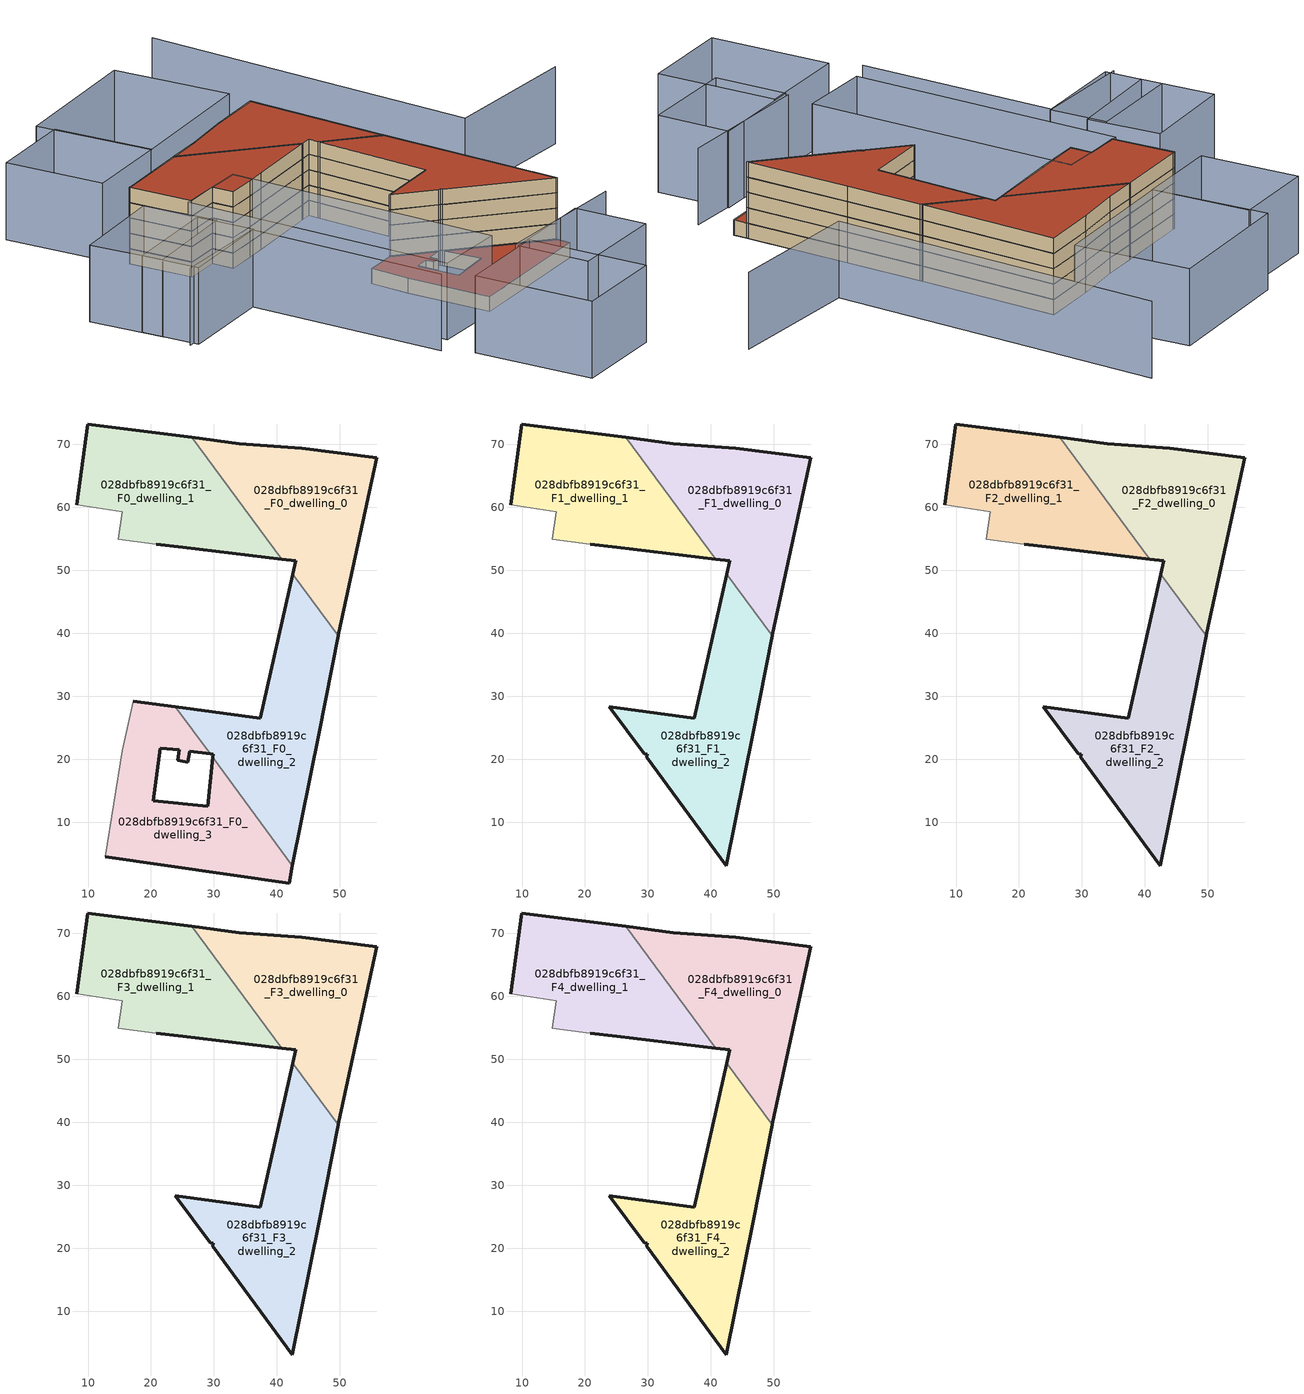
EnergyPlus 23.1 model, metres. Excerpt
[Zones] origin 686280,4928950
028dbfb8919c6f31_F0_dwelling_0
 floor ground (EU_floor_Construction): 49.86,40.07 55.88,67.85 43.92,69.42 34.02,70.14 26.51,71.11 40.8,51.76 42.99,51.49 42.52,49.42 49.77,39.6 z0
 wall outside (EU_wall_Construction): 42.52,49.42 42.99,51.49 40.8,51.76 / 26.51,71.11 34.02,70.14 43.92,69.42 55.88,67.85 49.86,40.07 49.77,39.6 z0:3
 wall to 028dbfb8919c6f31_F0_dwelling_2 (EU_wall_Construction): 49.76,39.6 42.52,49.42 z0:3
 wall to 028dbfb8919c6f31_F0_dwelling_1 (EU_wall_Construction): 40.8,51.76 26.51,71.11 z0:3
028dbfb8919c6f31_F0_dwelling_1
 floor ground (EU_floor_Construction): 40.8,51.76 26.51,71.11 10.62,73.17 9.94,73.25 8.19,60.43 15.46,59.33 14.8,54.96 20.87,54.14 25.02,53.64 z0
 wall outside (EU_wall_Construction): 8.19,60.43 9.94,73.25 10.62,73.17 26.51,71.11 / 40.8,51.76 25.02,53.64 20.87,54.14 z0:3
 wall adiabatic (EU_wall_Construction): 20.87,54.14 14.8,54.96 15.46,59.33 8.19,60.43 z0:3
028dbfb8919c6f31_F0_dwelling_2
 floor ground (EU_floor_Construction): 42.48,3.1 46.7,24.27 49.77,39.6 42.52,49.42 37.33,26.5 23.86,28.33 29.38,20.84 29.86,20.78 29.81,20.27 z0
 wall outside (EU_wall_Construction): 29.81,20.27 29.86,20.78 29.38,20.84 / 23.86,28.33 37.33,26.5 42.52,49.42 / 49.77,39.6 46.7,24.27 42.48,3.1 z0:3
 wall to 028dbfb8919c6f31_F0_dwelling_3 (EU_wall_Construction): 42.48,3.1 29.81,20.27 / 29.38,20.84 23.86,28.33 z0:3
028dbfb8919c6f31_F0_dwelling_3
 floor ground (EU_floor_Construction): 41.93,0.33 42.48,3.1 29.81,20.27 29,12.53 20.38,13.42 21.51,21.74 24.45,21.47 24.28,19.84 25.85,19.48 26.13,21.25 29.38,20.84 23.86,28.33 17.22,29.23 15.44,21.31 12.75,4.47 z0
 wall outside (EU_wall_Construction): 17.22,29.23 23.86,28.33 / 29.38,20.84 26.13,21.25 25.85,19.48 24.28,19.84 24.45,21.47 21.51,21.74 20.38,13.42 29,12.53 29.81,20.27 / 42.48,3.1 41.93,0.33 12.75,4.47 z0:3
 wall adiabatic (EU_wall_Construction): 12.75,4.47 15.44,21.31 17.22,29.23 z0:3
 roof outside (EU_roof_Construction): 29.81,20.27 42.48,3.1 41.93,0.33 12.75,4.47 15.44,21.31 17.22,29.23 23.86,28.33 29.38,20.84 26.13,21.25 25.85,19.48 24.28,19.84 24.45,21.47 21.51,21.74 20.38,13.42 29,12.53 z3
028dbfb8919c6f31_F1_dwelling_0
 floor to 028dbfb8919c6f31_F0_dwelling_0 (EU_floor_Construction): 49.86,40.07 55.88,67.85 43.92,69.42 34.02,70.14 26.51,71.11 40.8,51.76 42.99,51.49 42.52,49.42 49.76,39.6 z3
 wall outside (EU_wall_Construction): 42.52,49.42 42.99,51.49 40.8,51.76 / 26.51,71.11 34.02,70.14 43.92,69.42 55.88,67.85 49.86,40.07 49.77,39.6 z3:6
 wall to 028dbfb8919c6f31_F1_dwelling_2 (EU_wall_Construction): 49.76,39.6 42.52,49.42 z3:6
 wall to 028dbfb8919c6f31_F1_dwelling_1 (EU_wall_Construction): 40.8,51.76 26.51,71.11 z3:6
028dbfb8919c6f31_F1_dwelling_1
 floor to 028dbfb8919c6f31_F0_dwelling_1 (EU_floor_Construction): 40.8,51.76 26.51,71.11 10.62,73.17 9.94,73.25 8.19,60.43 15.46,59.33 14.8,54.96 20.87,54.14 25.02,53.64 z3
 wall outside (EU_wall_Construction): 8.19,60.43 9.94,73.25 10.62,73.17 26.51,71.11 / 40.8,51.76 25.02,53.64 20.87,54.14 z3:6
 wall adiabatic (EU_wall_Construction): 20.87,54.14 14.8,54.96 15.46,59.33 8.19,60.43 z3:6
028dbfb8919c6f31_F1_dwelling_2
 floor to 028dbfb8919c6f31_F0_dwelling_2 (EU_floor_Construction): 42.48,3.1 46.7,24.27 49.76,39.6 42.52,49.42 37.33,26.5 23.86,28.33 29.38,20.84 29.86,20.78 29.81,20.27 z3
 wall outside (EU_wall_Construction): 49.77,39.6 46.7,24.27 42.48,3.1 29.81,20.27 29.86,20.78 29.38,20.84 23.86,28.33 37.33,26.5 42.52,49.42 z3:6
028dbfb8919c6f31_F2_dwelling_0
 floor to 028dbfb8919c6f31_F1_dwelling_0 (EU_floor_Construction): 49.86,40.07 55.88,67.85 43.92,69.42 34.02,70.14 26.51,71.11 40.8,51.76 42.99,51.49 42.52,49.42 49.76,39.6 z6
 wall outside (EU_wall_Construction): 42.52,49.42 42.99,51.49 40.8,51.76 / 26.51,71.11 34.02,70.14 43.92,69.42 55.88,67.85 49.86,40.07 49.77,39.6 z6:9
 wall to 028dbfb8919c6f31_F2_dwelling_2 (EU_wall_Construction): 49.76,39.6 42.52,49.42 z6:9
 wall to 028dbfb8919c6f31_F2_dwelling_1 (EU_wall_Construction): 40.8,51.76 26.51,71.11 z6:9
028dbfb8919c6f31_F2_dwelling_1
 floor to 028dbfb8919c6f31_F1_dwelling_1 (EU_floor_Construction): 40.8,51.76 26.51,71.11 10.62,73.17 9.94,73.25 8.19,60.43 15.46,59.33 14.8,54.96 20.87,54.14 25.02,53.64 z6
 wall outside (EU_wall_Construction): 8.19,60.43 9.94,73.25 10.62,73.17 26.51,71.11 / 40.8,51.76 25.02,53.64 20.87,54.14 z6:9
 wall adiabatic (EU_wall_Construction): 20.87,54.14 14.8,54.96 15.46,59.33 8.19,60.43 z6:9
028dbfb8919c6f31_F2_dwelling_2
 floor to 028dbfb8919c6f31_F1_dwelling_2 (EU_floor_Construction): 42.48,3.1 46.7,24.27 49.76,39.6 42.52,49.42 37.33,26.5 23.86,28.33 29.38,20.84 29.86,20.78 29.81,20.27 z6
 wall outside (EU_wall_Construction): 49.77,39.6 46.7,24.27 42.48,3.1 29.81,20.27 29.86,20.78 29.38,20.84 23.86,28.33 37.33,26.5 42.52,49.42 z6:9
028dbfb8919c6f31_F3_dwelling_0
 floor to 028dbfb8919c6f31_F2_dwelling_0 (EU_floor_Construction): 49.86,40.07 55.88,67.85 43.92,69.42 34.02,70.14 26.51,71.11 40.8,51.76 42.99,51.49 42.52,49.42 49.76,39.6 z9
 wall outside (EU_wall_Construction): 42.52,49.42 42.99,51.49 40.8,51.76 / 26.51,71.11 34.02,70.14 43.92,69.42 55.88,67.85 49.86,40.07 49.77,39.6 z9:12
 wall to 028dbfb8919c6f31_F3_dwelling_2 (EU_wall_Construction): 49.76,39.6 42.52,49.42 z9:12
 wall to 028dbfb8919c6f31_F3_dwelling_1 (EU_wall_Construction): 40.8,51.76 26.51,71.11 z9:12
028dbfb8919c6f31_F3_dwelling_1
 floor to 028dbfb8919c6f31_F2_dwelling_1 (EU_floor_Construction): 40.8,51.76 26.51,71.11 10.62,73.17 9.94,73.25 8.19,60.43 15.46,59.33 14.8,54.96 20.87,54.14 25.02,53.64 z9
 wall outside (EU_wall_Construction): 8.19,60.43 9.94,73.25 10.62,73.17 26.51,71.11 / 40.8,51.76 25.02,53.64 20.87,54.14 z9:12
 wall adiabatic (EU_wall_Construction): 20.87,54.14 14.8,54.96 15.46,59.33 8.19,60.43 z9:12
028dbfb8919c6f31_F3_dwelling_2
 floor to 028dbfb8919c6f31_F2_dwelling_2 (EU_floor_Construction): 42.48,3.1 46.7,24.27 49.76,39.6 42.52,49.42 37.33,26.5 23.86,28.33 29.38,20.84 29.86,20.78 29.81,20.27 z9
 wall outside (EU_wall_Construction): 49.77,39.6 46.7,24.27 42.48,3.1 29.81,20.27 29.86,20.78 29.38,20.84 23.86,28.33 37.33,26.5 42.52,49.42 z9:12
028dbfb8919c6f31_F4_dwelling_0
 floor to 028dbfb8919c6f31_F3_dwelling_0 (EU_floor_Construction): 49.86,40.07 55.88,67.85 43.92,69.42 34.02,70.14 26.51,71.11 40.8,51.76 42.99,51.49 42.52,49.42 49.76,39.6 z12
 wall outside (EU_wall_Construction): 42.52,49.42 42.99,51.49 40.8,51.76 / 26.51,71.11 34.02,70.14 43.92,69.42 55.88,67.85 49.86,40.07 49.77,39.6 z12:15
 wall to 028dbfb8919c6f31_F4_dwelling_2 (EU_wall_Construction): 49.76,39.6 42.52,49.42 z12:15
 wall to 028dbfb8919c6f31_F4_dwelling_1 (EU_wall_Construction): 40.8,51.76 26.51,71.11 z12:15
 roof outside (EU_roof_Construction): 55.88,67.85 49.86,40.07 49.77,39.6 42.52,49.42 42.99,51.49 40.8,51.76 26.51,71.11 34.02,70.14 43.92,69.42 z15
028dbfb8919c6f31_F4_dwelling_1
 floor to 028dbfb8919c6f31_F3_dwelling_1 (EU_floor_Construction): 40.8,51.76 26.51,71.11 10.62,73.17 9.94,73.25 8.19,60.43 15.46,59.33 14.8,54.96 20.87,54.14 25.02,53.64 z12
 wall outside (EU_wall_Construction): 8.19,60.43 9.94,73.25 10.62,73.17 26.51,71.11 / 40.8,51.76 25.02,53.64 20.87,54.14 z12:15
 wall adiabatic (EU_wall_Construction): 20.87,54.14 14.8,54.96 15.46,59.33 8.19,60.43 z12:15
 roof outside (EU_roof_Construction): 26.51,71.11 40.8,51.76 25.02,53.64 20.87,54.14 14.8,54.96 15.46,59.33 8.19,60.43 9.94,73.25 10.62,73.17 z15
028dbfb8919c6f31_F4_dwelling_2
 floor to 028dbfb8919c6f31_F3_dwelling_2 (EU_floor_Construction): 42.48,3.1 46.7,24.27 49.76,39.6 42.52,49.42 37.33,26.5 23.86,28.33 29.38,20.84 29.86,20.78 29.81,20.27 z12
 wall outside (EU_wall_Construction): 49.77,39.6 46.7,24.27 42.48,3.1 29.81,20.27 29.86,20.78 29.38,20.84 23.86,28.33 37.33,26.5 42.52,49.42 z12:15
 roof outside (EU_roof_Construction): 42.52,49.42 49.77,39.6 46.7,24.27 42.48,3.1 29.81,20.27 29.86,20.78 29.38,20.84 23.86,28.33 37.33,26.5 z15
shading: 91.08,22.56 62.53,28.81 / 62.53,28.81 77.09,95.26 / 10.38,-1.55 39.75,-7.47 / -21.7,48.94 -0.65,45.24 / -0.65,45.24 -7.57,5.86 / -9.56,-24.23 -6.1,-0.19 / -6.1,-0.19 13.26,-2.97 / 13.26,-2.97 9.81,-27.02 / 9.81,-27.02 -9.56,-24.23 / 28.03,-19.75 7.66,-16.64 / 7.66,-16.64 9.87,-2.18 / 9.87,-2.18 30.24,-5.29 / 30.24,-5.29 28.03,-19.75 / 22.43,58.08 12.67,4.03 / 12.67,4.03 -2.41,6.76 / -2.41,6.76 7.35,60.8 / 7.35,60.8 22.43,58.08 / -19.27,59.22 1.17,56.59 / 1.17,56.59 -0.31,45.07 / -0.31,45.07 -20.75,47.69 / -20.75,47.69 -19.27,59.22 / -18.13,69.92 2.85,67.71 / 2.85,67.71 1.29,52.89 / 1.29,52.89 -19.69,55.09 / -19.69,55.09 -18.13,69.92 / 57.56,72.62 27.94,76.1 / 27.94,76.1 30.68,99.43 / 30.68,99.43 60.29,95.96 / 60.29,95.96 57.56,72.62 / 28.09,76.08 9.95,78.38 / 9.95,78.38 12.46,98.17 / 12.46,98.17 30.6,95.87 / 30.6,95.87 28.09,76.08 z0:15
[Building]
EU S2 Campaign: North Axis=0; Terrain=City; Solar Distribution=FullExterior
[Site:Location]
Bologna: Latitude=44.5; Longitude=11.25; Time Zone=1; Elevation=37
[SizingPeriod:WeatherFileDays]
AnnualSizingPeriod: Begin Month=1; Begin Day of Month=1; End Month=12; End Day of Month=31; Day of Week for Start Day=Monday; Use Weather File Daylight Saving Period=No; Use Weather File Rain and Snow Indicators=No
[MATERIAL]
EU_InternalMass_Material: Roughness=MediumRough; Thickness=0.1; Conductivity=1; Density=1800; Specific Heat=900; Thermal Absorptance=0.9; Solar Absorptance=0.7; Visible Absorptance=0.7
[MATERIAL:NOMASS] Roughness=MediumRough; Thermal Absorptance=0.9; Solar Absorptance=0.7; Visible Absorptance=0.7
Name | Thermal Resistance
EU_wall_NoMass | 0.905828
EU_roof_NoMass | 0.37593
EU_floor_NoMass | 0.67114
[CONSTRUCTION]
EU_wall_Construction: EU_wall_NoMass
EU_roof_Construction: EU_roof_NoMass
EU_floor_Construction: EU_floor_NoMass
EU_InternalMass_Construction: EU_InternalMass_Material
[ZONE] Type=1; Multiplier=1; Ceiling Height=autocalculate; Floor Area=autocalculate; Part of Total Floor Area=Yes
Name | Volume
028dbfb8919c6f31_F0_dwelling_0; 028dbfb8919c6f31_F1_dwelling_0; 028dbfb8919c6f31_F2_dwelling_0; 028dbfb8919c6f31_F3_dwelling_0; 028dbfb8919c6f31_F4_dwelling_0 | 1271.26
028dbfb8919c6f31_F0_dwelling_1; 028dbfb8919c6f31_F1_dwelling_1; 028dbfb8919c6f31_F2_dwelling_1; 028dbfb8919c6f31_F3_dwelling_1; 028dbfb8919c6f31_F4_dwelling_1 | 1220.69
028dbfb8919c6f31_F0_dwelling_2; 028dbfb8919c6f31_F1_dwelling_2; 028dbfb8919c6f31_F2_dwelling_2; 028dbfb8919c6f31_F3_dwelling_2; 028dbfb8919c6f31_F4_dwelling_2 | 1321.83
028dbfb8919c6f31_F0_dwelling_3 | 1271.25
[INTERNALMASS] Construction=EU_InternalMass_Construction
Name | Zone or ZoneList | Surface Area
028dbfb8919c6f31_F0_dwelling_0_EU_InternalMass | 028dbfb8919c6f31_F0_dwelling_0 | 423.754
028dbfb8919c6f31_F0_dwelling_1_EU_InternalMass | 028dbfb8919c6f31_F0_dwelling_1 | 406.896
028dbfb8919c6f31_F0_dwelling_2_EU_InternalMass | 028dbfb8919c6f31_F0_dwelling_2 | 440.609
028dbfb8919c6f31_F0_dwelling_3_EU_InternalMass | 028dbfb8919c6f31_F0_dwelling_3 | 423.749
028dbfb8919c6f31_F1_dwelling_0_EU_InternalMass | 028dbfb8919c6f31_F1_dwelling_0 | 847.51
028dbfb8919c6f31_F1_dwelling_1_EU_InternalMass | 028dbfb8919c6f31_F1_dwelling_1 | 624.411
028dbfb8919c6f31_F1_dwelling_2_EU_InternalMass | 028dbfb8919c6f31_F1_dwelling_2 | 223.103
028dbfb8919c6f31_F2_dwelling_0_EU_InternalMass | 028dbfb8919c6f31_F2_dwelling_0 | 847.51
028dbfb8919c6f31_F2_dwelling_1_EU_InternalMass | 028dbfb8919c6f31_F2_dwelling_1 | 624.411
028dbfb8919c6f31_F2_dwelling_2_EU_InternalMass | 028dbfb8919c6f31_F2_dwelling_2 | 223.103
028dbfb8919c6f31_F3_dwelling_0_EU_InternalMass | 028dbfb8919c6f31_F3_dwelling_0 | 847.51
028dbfb8919c6f31_F3_dwelling_1_EU_InternalMass | 028dbfb8919c6f31_F3_dwelling_1 | 624.411
028dbfb8919c6f31_F3_dwelling_2_EU_InternalMass | 028dbfb8919c6f31_F3_dwelling_2 | 223.103
028dbfb8919c6f31_F4_dwelling_0_EU_InternalMass | 028dbfb8919c6f31_F4_dwelling_0 | 847.51
028dbfb8919c6f31_F4_dwelling_1_EU_InternalMass | 028dbfb8919c6f31_F4_dwelling_1 | 624.411
028dbfb8919c6f31_F4_dwelling_2_EU_InternalMass | 028dbfb8919c6f31_F4_dwelling_2 | 223.103
[OTHEREQUIPMENT] Fuel Type=Electricity; Design Level Calculation Method=Watts/Area; Power per Zone Floor Area=1; Fraction Latent=0; Fraction Radiant=0; Fraction Lost=0; Carbon Dioxide Generation Rate=0; EndUse Subcategory=EU_Step8_InternalGains
Name | Zone or ZoneList or Space or SpaceList | Schedule
EU_Step8_InternalGain_028dbfb8919c6f31_F0_dwelling_0_f000 | 028dbfb8919c6f31_F0_dwelling_0 | EU_Step8_GainSchedule_028dbfb8919c6f31_F0_dwelling_0_f000
EU_Step8_InternalGain_028dbfb8919c6f31_F0_dwelling_1_f000 | 028dbfb8919c6f31_F0_dwelling_1 | EU_Step8_GainSchedule_028dbfb8919c6f31_F0_dwelling_1_f000
EU_Step8_InternalGain_028dbfb8919c6f31_F0_dwelling_2_f000 | 028dbfb8919c6f31_F0_dwelling_2 | EU_Step8_GainSchedule_028dbfb8919c6f31_F0_dwelling_2_f000
EU_Step8_InternalGain_028dbfb8919c6f31_F0_dwelling_3_f000 | 028dbfb8919c6f31_F0_dwelling_3 | EU_Step8_GainSchedule_028dbfb8919c6f31_F0_dwelling_3_f000
EU_Step8_InternalGain_028dbfb8919c6f31_F1_dwelling_0_f000 | 028dbfb8919c6f31_F1_dwelling_0 | EU_Step8_GainSchedule_028dbfb8919c6f31_F1_dwelling_0_f000
EU_Step8_InternalGain_028dbfb8919c6f31_F1_dwelling_1_f000 | 028dbfb8919c6f31_F1_dwelling_1 | EU_Step8_GainSchedule_028dbfb8919c6f31_F1_dwelling_1_f000
EU_Step8_InternalGain_028dbfb8919c6f31_F1_dwelling_2_f000 | 028dbfb8919c6f31_F1_dwelling_2 | EU_Step8_GainSchedule_028dbfb8919c6f31_F1_dwelling_2_f000
EU_Step8_InternalGain_028dbfb8919c6f31_F2_dwelling_0_f000 | 028dbfb8919c6f31_F2_dwelling_0 | EU_Step8_GainSchedule_028dbfb8919c6f31_F2_dwelling_0_f000
EU_Step8_InternalGain_028dbfb8919c6f31_F2_dwelling_1_f000 | 028dbfb8919c6f31_F2_dwelling_1 | EU_Step8_GainSchedule_028dbfb8919c6f31_F2_dwelling_1_f000
EU_Step8_InternalGain_028dbfb8919c6f31_F2_dwelling_2_f000 | 028dbfb8919c6f31_F2_dwelling_2 | EU_Step8_GainSchedule_028dbfb8919c6f31_F2_dwelling_2_f000
EU_Step8_InternalGain_028dbfb8919c6f31_F3_dwelling_0_f000 | 028dbfb8919c6f31_F3_dwelling_0 | EU_Step8_GainSchedule_028dbfb8919c6f31_F3_dwelling_0_f000
EU_Step8_InternalGain_028dbfb8919c6f31_F3_dwelling_1_f000 | 028dbfb8919c6f31_F3_dwelling_1 | EU_Step8_GainSchedule_028dbfb8919c6f31_F3_dwelling_1_f000
EU_Step8_InternalGain_028dbfb8919c6f31_F3_dwelling_2_f000 | 028dbfb8919c6f31_F3_dwelling_2 | EU_Step8_GainSchedule_028dbfb8919c6f31_F3_dwelling_2_f000
EU_Step8_InternalGain_028dbfb8919c6f31_F4_dwelling_0_f000 | 028dbfb8919c6f31_F4_dwelling_0 | EU_Step8_GainSchedule_028dbfb8919c6f31_F4_dwelling_0_f000
EU_Step8_InternalGain_028dbfb8919c6f31_F4_dwelling_1_f000 | 028dbfb8919c6f31_F4_dwelling_1 | EU_Step8_GainSchedule_028dbfb8919c6f31_F4_dwelling_1_f000
EU_Step8_InternalGain_028dbfb8919c6f31_F4_dwelling_2_f000 | 028dbfb8919c6f31_F4_dwelling_2 | EU_Step8_GainSchedule_028dbfb8919c6f31_F4_dwelling_2_f000
[ZONEVENTILATION:DESIGNFLOWRATE] Schedule=EU_AlwaysOn; Design Flow Rate Calculation Method=AirChanges/Hour; Air Changes per Hour=0.73129; Ventilation Type=Natural; Fan Pressure Rise=0; Fan Total Efficiency=1; Constant Term Coefficient=1; Temperature Term Coefficient=0; Velocity Term Coefficient=0; Velocity Squared Term Coefficient=0; Minimum Indoor Temperature=-100; Maximum Indoor Temperature=100; Delta Temperature=-100; Minimum Outdoor Temperature=-100; Maximum Outdoor Temperature=100; Maximum Wind Speed=40
Name | Zone or ZoneList or Space or SpaceList
EU_ConstantAir_028dbfb8919c6f31_F0_dwelling_0 | 028dbfb8919c6f31_F0_dwelling_0
EU_ConstantAir_028dbfb8919c6f31_F0_dwelling_1 | 028dbfb8919c6f31_F0_dwelling_1
EU_ConstantAir_028dbfb8919c6f31_F0_dwelling_2 | 028dbfb8919c6f31_F0_dwelling_2
EU_ConstantAir_028dbfb8919c6f31_F0_dwelling_3 | 028dbfb8919c6f31_F0_dwelling_3
EU_ConstantAir_028dbfb8919c6f31_F1_dwelling_0 | 028dbfb8919c6f31_F1_dwelling_0
EU_ConstantAir_028dbfb8919c6f31_F1_dwelling_1 | 028dbfb8919c6f31_F1_dwelling_1
EU_ConstantAir_028dbfb8919c6f31_F1_dwelling_2 | 028dbfb8919c6f31_F1_dwelling_2
EU_ConstantAir_028dbfb8919c6f31_F2_dwelling_0 | 028dbfb8919c6f31_F2_dwelling_0
EU_ConstantAir_028dbfb8919c6f31_F2_dwelling_1 | 028dbfb8919c6f31_F2_dwelling_1
EU_ConstantAir_028dbfb8919c6f31_F2_dwelling_2 | 028dbfb8919c6f31_F2_dwelling_2
EU_ConstantAir_028dbfb8919c6f31_F3_dwelling_0 | 028dbfb8919c6f31_F3_dwelling_0
EU_ConstantAir_028dbfb8919c6f31_F3_dwelling_1 | 028dbfb8919c6f31_F3_dwelling_1
EU_ConstantAir_028dbfb8919c6f31_F3_dwelling_2 | 028dbfb8919c6f31_F3_dwelling_2
EU_ConstantAir_028dbfb8919c6f31_F4_dwelling_0 | 028dbfb8919c6f31_F4_dwelling_0
EU_ConstantAir_028dbfb8919c6f31_F4_dwelling_1 | 028dbfb8919c6f31_F4_dwelling_1
EU_ConstantAir_028dbfb8919c6f31_F4_dwelling_2 | 028dbfb8919c6f31_F4_dwelling_2
[HVACTEMPLATE:THERMOSTAT] Constant Heating Setpoint=20; Constant Cooling Setpoint=50
EU_HeatOnly_028dbfb8919c6f31_F0_dwelling_0; EU_HeatOnly_028dbfb8919c6f31_F0_dwelling_1; EU_HeatOnly_028dbfb8919c6f31_F0_dwelling_2; EU_HeatOnly_028dbfb8919c6f31_F0_dwelling_3; EU_HeatOnly_028dbfb8919c6f31_F1_dwelling_0; EU_HeatOnly_028dbfb8919c6f31_F1_dwelling_1; EU_HeatOnly_028dbfb8919c6f31_F1_dwelling_2; EU_HeatOnly_028dbfb8919c6f31_F2_dwelling_0; EU_HeatOnly_028dbfb8919c6f31_F2_dwelling_1; EU_HeatOnly_028dbfb8919c6f31_F2_dwelling_2; EU_HeatOnly_028dbfb8919c6f31_F3_dwelling_0; EU_HeatOnly_028dbfb8919c6f31_F3_dwelling_1; EU_HeatOnly_028dbfb8919c6f31_F3_dwelling_2; EU_HeatOnly_028dbfb8919c6f31_F4_dwelling_0; EU_HeatOnly_028dbfb8919c6f31_F4_dwelling_1; EU_HeatOnly_028dbfb8919c6f31_F4_dwelling_2
[HVACTEMPLATE:ZONE:IDEALLOADSAIRSYSTEM] System Availability Schedule=EU_AlwaysOn; Maximum Heating Supply Air Temperature=50; Minimum Cooling Supply Air Temperature=13; Maximum Heating Supply Air Humidity Ratio=0.0156; Minimum Cooling Supply Air Humidity Ratio=0.0077; Heating Limit=NoLimit; Cooling Limit=NoLimit; Heating Availability Schedule=EU_AlwaysOn; Cooling Availability Schedule=EU_CoolingOff; Dehumidification Control Type=ConstantSensibleHeatRatio; Cooling Sensible Heat Ratio=0.7; Dehumidification Setpoint=60; Humidification Control Type=None; Humidification Setpoint=30; Outdoor Air Method=None; Outdoor Air Flow Rate per Person=0.00944; Outdoor Air Flow Rate per Zone Floor Area=0; Outdoor Air Flow Rate per Zone=0; Demand Controlled Ventilation Type=None; Outdoor Air Economizer Type=NoEconomizer; Heat Recovery Type=None; Sensible Heat Recovery Effectiveness=0.7; Latent Heat Recovery Effectiveness=0.65
Name | Template Thermostat
028dbfb8919c6f31_F0_dwelling_0 | EU_HeatOnly_028dbfb8919c6f31_F0_dwelling_0
028dbfb8919c6f31_F0_dwelling_1 | EU_HeatOnly_028dbfb8919c6f31_F0_dwelling_1
028dbfb8919c6f31_F0_dwelling_2 | EU_HeatOnly_028dbfb8919c6f31_F0_dwelling_2
028dbfb8919c6f31_F0_dwelling_3 | EU_HeatOnly_028dbfb8919c6f31_F0_dwelling_3
028dbfb8919c6f31_F1_dwelling_0 | EU_HeatOnly_028dbfb8919c6f31_F1_dwelling_0
028dbfb8919c6f31_F1_dwelling_1 | EU_HeatOnly_028dbfb8919c6f31_F1_dwelling_1
028dbfb8919c6f31_F1_dwelling_2 | EU_HeatOnly_028dbfb8919c6f31_F1_dwelling_2
028dbfb8919c6f31_F2_dwelling_0 | EU_HeatOnly_028dbfb8919c6f31_F2_dwelling_0
028dbfb8919c6f31_F2_dwelling_1 | EU_HeatOnly_028dbfb8919c6f31_F2_dwelling_1
028dbfb8919c6f31_F2_dwelling_2 | EU_HeatOnly_028dbfb8919c6f31_F2_dwelling_2
028dbfb8919c6f31_F3_dwelling_0 | EU_HeatOnly_028dbfb8919c6f31_F3_dwelling_0
028dbfb8919c6f31_F3_dwelling_1 | EU_HeatOnly_028dbfb8919c6f31_F3_dwelling_1
028dbfb8919c6f31_F3_dwelling_2 | EU_HeatOnly_028dbfb8919c6f31_F3_dwelling_2
028dbfb8919c6f31_F4_dwelling_0 | EU_HeatOnly_028dbfb8919c6f31_F4_dwelling_0
028dbfb8919c6f31_F4_dwelling_1 | EU_HeatOnly_028dbfb8919c6f31_F4_dwelling_1
028dbfb8919c6f31_F4_dwelling_2 | EU_HeatOnly_028dbfb8919c6f31_F4_dwelling_2
[SIZING:ZONE] Zone Cooling Design Supply Air Temperature Input Method=SupplyAirTemperature; Zone Cooling Design Supply Air Temperature=13; Zone Heating Design Supply Air Temperature Input Method=SupplyAirTemperature; Zone Heating Design Supply Air Temperature=50; Zone Cooling Design Supply Air Humidity Ratio=0.008; Zone Heating Design Supply Air Humidity Ratio=0.008; Cooling Design Air Flow Method=DesignDay; Cooling Design Air Flow Rate=0; Cooling Minimum Air Flow per Zone Floor Area=0.000762; Cooling Minimum Air Flow=0; Cooling Minimum Air Flow Fraction=0.2; Heating Design Air Flow Method=DesignDay; Heating Design Air Flow Rate=0; Heating Maximum Air Flow per Zone Floor Area=0.002032; Heating Maximum Air Flow=0.141576; Heating Maximum Air Flow Fraction=0.3; Account for Dedicated Outdoor Air System=No; Dedicated Outdoor Air System Control Strategy=NeutralSupplyAir; Dedicated Outdoor Air Low Setpoint Temperature for Design=autosize; Dedicated Outdoor Air High Setpoint Temperature for Design=autosize; Zone Load Sizing Method=Sensible Load Only No Latent Load; Zone Latent Cooling Design Supply Air Humidity Ratio Input Method=HumidityRatioDifference; Zone Cooling Design Supply Air Humidity Ratio Difference=0.005; Zone Latent Heating Design Supply Air Humidity Ratio Input Method=HumidityRatioDifference; Zone Humidification Design Supply Air Humidity Ratio Difference=0.005
028dbfb8919c6f31_F0_dwelling_0; 028dbfb8919c6f31_F0_dwelling_1; 028dbfb8919c6f31_F0_dwelling_2; 028dbfb8919c6f31_F0_dwelling_3; 028dbfb8919c6f31_F1_dwelling_0; 028dbfb8919c6f31_F1_dwelling_1; 028dbfb8919c6f31_F1_dwelling_2; 028dbfb8919c6f31_F2_dwelling_0; 028dbfb8919c6f31_F2_dwelling_1; 028dbfb8919c6f31_F2_dwelling_2; 028dbfb8919c6f31_F3_dwelling_0; 028dbfb8919c6f31_F3_dwelling_1; 028dbfb8919c6f31_F3_dwelling_2; 028dbfb8919c6f31_F4_dwelling_0; 028dbfb8919c6f31_F4_dwelling_1; 028dbfb8919c6f31_F4_dwelling_2
[SCHEDULE:CONSTANT]
Name | Hourly Value
EU_AlwaysOn | 1
EU_CoolingOff | 0
[SCHEDULE:FILE] Column Number=1; Rows to Skip at Top=0; Number of Hours of Data=8760; Column Separator=Comma; Interpolate to Timestep=No; Minutes per Item=60; Adjust Schedule for Daylight Savings=Yes
Name | File
EU_Step8_GainSchedule_028dbfb8919c6f31_F0_dwelling_0_f000 | ../../schedules/028dbfb8919c6f31/028dbfb8919c6f31_F0_dwelling_0_f000_gain.csv
EU_Step8_GainSchedule_028dbfb8919c6f31_F0_dwelling_1_f000 | ../../schedules/028dbfb8919c6f31/028dbfb8919c6f31_F0_dwelling_1_f000_gain.csv
EU_Step8_GainSchedule_028dbfb8919c6f31_F0_dwelling_2_f000 | ../../schedules/028dbfb8919c6f31/028dbfb8919c6f31_F0_dwelling_2_f000_gain.csv
EU_Step8_GainSchedule_028dbfb8919c6f31_F0_dwelling_3_f000 | ../../schedules/028dbfb8919c6f31/028dbfb8919c6f31_F0_dwelling_3_f000_gain.csv
EU_Step8_GainSchedule_028dbfb8919c6f31_F1_dwelling_0_f000 | ../../schedules/028dbfb8919c6f31/028dbfb8919c6f31_F1_dwelling_0_f000_gain.csv
EU_Step8_GainSchedule_028dbfb8919c6f31_F1_dwelling_1_f000 | ../../schedules/028dbfb8919c6f31/028dbfb8919c6f31_F1_dwelling_1_f000_gain.csv
EU_Step8_GainSchedule_028dbfb8919c6f31_F1_dwelling_2_f000 | ../../schedules/028dbfb8919c6f31/028dbfb8919c6f31_F1_dwelling_2_f000_gain.csv
EU_Step8_GainSchedule_028dbfb8919c6f31_F2_dwelling_0_f000 | ../../schedules/028dbfb8919c6f31/028dbfb8919c6f31_F2_dwelling_0_f000_gain.csv
EU_Step8_GainSchedule_028dbfb8919c6f31_F2_dwelling_1_f000 | ../../schedules/028dbfb8919c6f31/028dbfb8919c6f31_F2_dwelling_1_f000_gain.csv
EU_Step8_GainSchedule_028dbfb8919c6f31_F2_dwelling_2_f000 | ../../schedules/028dbfb8919c6f31/028dbfb8919c6f31_F2_dwelling_2_f000_gain.csv
EU_Step8_GainSchedule_028dbfb8919c6f31_F3_dwelling_0_f000 | ../../schedules/028dbfb8919c6f31/028dbfb8919c6f31_F3_dwelling_0_f000_gain.csv
EU_Step8_GainSchedule_028dbfb8919c6f31_F3_dwelling_1_f000 | ../../schedules/028dbfb8919c6f31/028dbfb8919c6f31_F3_dwelling_1_f000_gain.csv
EU_Step8_GainSchedule_028dbfb8919c6f31_F3_dwelling_2_f000 | ../../schedules/028dbfb8919c6f31/028dbfb8919c6f31_F3_dwelling_2_f000_gain.csv
EU_Step8_GainSchedule_028dbfb8919c6f31_F4_dwelling_0_f000 | ../../schedules/028dbfb8919c6f31/028dbfb8919c6f31_F4_dwelling_0_f000_gain.csv
EU_Step8_GainSchedule_028dbfb8919c6f31_F4_dwelling_1_f000 | ../../schedules/028dbfb8919c6f31/028dbfb8919c6f31_F4_dwelling_1_f000_gain.csv
EU_Step8_GainSchedule_028dbfb8919c6f31_F4_dwelling_2_f000 | ../../schedules/028dbfb8919c6f31/028dbfb8919c6f31_F4_dwelling_2_f000_gain.csv
